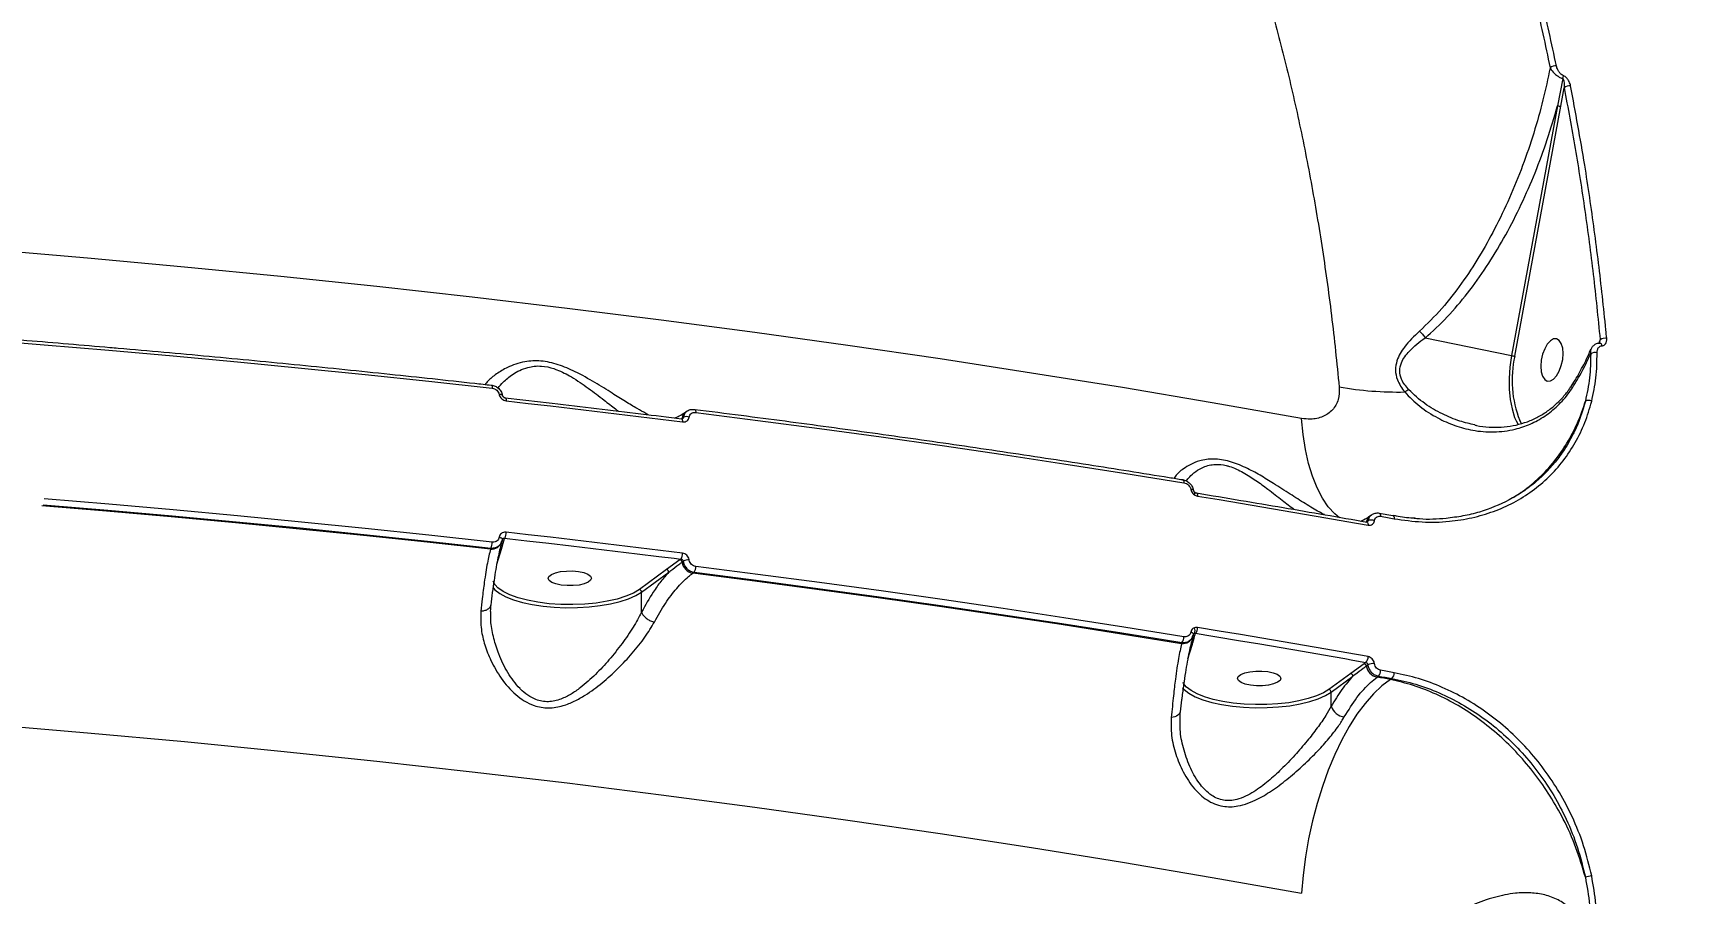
# Model space of a CAD drawing. Header units: millimetres. Extents: x -8422 to 28150, y -6982 to 5510.
# Drawn here: x 2563 to 2905.2, y 1496 to 1674.9 of the extents above; entities that cross this region are included whole.
import ezdxf

# ---------------------------------------------------------------- set-up
doc = ezdxf.new("R2010")
doc.units = ezdxf.units.MM
doc.layers.add('DIKOM_ОБЪЕКТ', color=7, linetype='Continuous')
doc.layers.add('DIKOM_РАЗМЕР_ОБЪЕКТА', color=7, linetype='Continuous')
doc.styles.add('style1', font='arial.ttf', dxfattribs={"width": 0.8})
doc.dimstyles.new('1-50', dxfattribs={"dimtxt": 300, "dimasz": 200, "dimexe": 100, "dimexo": 0, "dimgap": 100, "dimtad": 1, "dimdec": 0, "dimtxsty": 'style1', "dimcen": 0, "dimclrd": 7, "dimclre": 7, "dimadec": 1, "dimazin": 2, "dimtfac": 1, "dimtdec": 0, "dimtmove": 1, "dimatfit": 3, "dimfxl": 0, "dimlwd": 25, "dimlwe": 18, "dimarcsym": 0})

# ---------------------------------------------------------------- blocks, each defined once
blk = doc.blocks.new('*D1')
at = {"layer": 'Defpoints', "color": 0, "transparency": 16777216}
for p in [(-5348.28, 1737.01), (6047.45, 1360.22), (6047.45, -3315.33)]:
    blk.add_point(p, dxfattribs=at)
at = {"layer": 'DIKOM_РАЗМЕР_ОБЪЕКТА', "color": 7, "lineweight": 18, "transparency": 16777216}
for p, q in [((-5348.28, 1737.01), (-5348.28, -3415.33)), ((6047.45, 1360.22), (6047.45, -3415.33))]:
    blk.add_line(p, q, dxfattribs=at)
at = {"layer": 'DIKOM_РАЗМЕР_ОБЪЕКТА', "color": 7, "lineweight": 25, "transparency": 16777216}
blk.add_line((-5148.28, -3315.33), (5847.45, -3315.33), dxfattribs=at)
at = {"layer": 'DIKOM_РАЗМЕР_ОБЪЕКТА', "color": 7, "transparency": 16777216}
for points in [[(-5148.28, -3282), (-5148.28, -3348.67), (-5348.28, -3315.33)], [(5847.45, -3282), (5847.45, -3348.67), (6047.45, -3315.33)]]:
    blk.add_solid(points, dxfattribs=at)
at = {"layer": 'DIKOM_РАЗМЕР_ОБЪЕКТА', "color": 0, "transparency": 16777216, "insert": (349.59, -3062.16), "char_height": 300, "attachment_point": 5, "style": 'style1'}
blk.add_mtext('11400', dxfattribs=at)

msp = doc.modelspace()

# ---------------------------------------------------------------- linework, layer by layer
at = {"layer": 'DIKOM_ОБЪЕКТ', "color": 7, "linetype": 'Continuous', "lineweight": 15}
for p, q in [((2881.01, 1665.38), (2879.92, 1659.73)), ((2880.59, 1659.61), (2881.29, 1663.45)), ((2879.92, 1659.73), (2870.35, 1607.79)), ((2871.02, 1607.68), (2880.59, 1659.61)), ((2852.4, 1611.48), (2870.35, 1607.79)), ((2888.77, 1611.1), (2888.51, 1610.36)), ((2697.94, 1594.75), (2697.83, 1594.67)), ((2698.19, 1594.93), (2697.94, 1594.75)), ((2698.69, 1596.02), (2698.95, 1596.2)), ((2872.43, 1593.63), (2872.06, 1594.3)), ((2840.91, 1574.43), (2841.22, 1574.65)), ((2842.85, 1575.02), (2845.68, 1574.51)), ((2840.49, 1573.4), (2840.16, 1573.16)), ((2656.43, 1567.95), (2658.19, 1567.76)), ((2658.19, 1567.76), (2658.12, 1567.53)), ((2659.43, 1564.4), (2660.4, 1567.51)), ((2660.4, 1567.51), (2661.06, 1569.77)), ((2660.57, 1569.4), (2660.48, 1569.11)), ((2660.5, 1569.14), (2660.49, 1569.08)), ((2660.55, 1569.28), (2660.5, 1569.14)), ((2660.52, 1569.29), (2660.61, 1569.54)), ((2660.58, 1569.45), (2660.57, 1569.4)), ((2660.61, 1569.54), (2660.63, 1569.58)), ((2661.06, 1569.77), (2661.07, 1569.82)), ((2661.07, 1569.82), (2662.18, 1569.69)), ((2697.49, 1565.3), (2694.71, 1563.28)), ((2696.29, 1565.64), (2697.71, 1565.46)), ((2697.71, 1565.46), (2697.49, 1565.3)), ((2697.94, 1564.84), (2698.19, 1565.02)), ((2694.71, 1563.28), (2689.08, 1559.14)), ((2689.53, 1558.6), (2695.16, 1562.74)), ((2700.18, 1562.52), (2700.46, 1562.73)), ((2700.46, 1562.73), (2701.55, 1562.59)), ((2689.53, 1554.46), (2689.53, 1558.6)), ((2804.68, 1550.04), (2807.04, 1549.65)), ((2797.98, 1548.74), (2801.83, 1548.12)), ((2801.83, 1548.12), (2801.76, 1547.88)), ((2803.06, 1544.73), (2804.01, 1547.78)), ((2804.15, 1549.49), (2804.12, 1549.4)), ((2804.21, 1549.75), (2804.13, 1549.45)), ((2804.15, 1549.58), (2804.24, 1549.83)), ((2804.17, 1549.57), (2804.15, 1549.49)), ((2804.22, 1549.78), (2804.21, 1549.75)), ((2804.24, 1549.83), (2804.25, 1549.87)), ((2839.71, 1543.71), (2836.93, 1541.7)), ((2837.36, 1544.47), (2840.09, 1543.99)), ((2840.09, 1543.99), (2839.71, 1543.71)), ((2840.16, 1543.25), (2840.49, 1543.49)), ((2836.93, 1541.7), (2832.4, 1538.37)), ((2832.86, 1537.82), (2837.39, 1541.16)), ((2842.39, 1540.94), (2842.67, 1541.14)), ((2845.5, 1540.63), (2845.16, 1540.44)), ((2832.86, 1534.86), (2832.86, 1537.82)), ((2801.78, 1536.21), (2801.49, 1533.7))]:
    msp.add_line(p, q, dxfattribs=at)
at = {"layer": 'DIKOM_ОБЪЕКТ', "color": 7, "linetype": 'Continuous', "lineweight": 15, "flags": 128}
for points in [[(2826.7, 1594.7), (2808.16, 1597.97), (2789.46, 1601.12), (2770.59, 1604.16), (2751.56, 1607.08), (2732.39, 1609.89), (2713.07, 1612.58), (2693.62, 1615.15), (2674.04, 1617.6), (2654.33, 1619.93), (2634.5, 1622.14), (2614.56, 1624.23), (2594.51, 1626.2), (2574.36, 1628.05), (2554.12, 1629.77), (2533.8, 1631.37), (2513.39, 1632.84), (2492.91, 1634.19), (2472.37, 1635.41), (2451.76, 1636.51), (2431.1, 1637.48), (2410.39, 1638.33), (2389.64, 1639.04), (2274.71, 1642.32)], [(2551.91, 1611.12), (2565.37, 1610.04), (2578.8, 1608.91), (2592.19, 1607.72), (2605.54, 1606.48), (2618.85, 1605.19), (2632.11, 1603.85), (2645.33, 1602.46), (2658.5, 1601.01)], [(2881.07, 1608.2), (2880.98, 1609.34), (2880.7, 1610.28), (2880.27, 1610.94), (2879.72, 1611.28), (2879.08, 1611.25), (2878.42, 1610.88), (2877.79, 1610.18), (2877.24, 1609.21), (2876.8, 1608.06), (2876.53, 1606.81), (2876.44, 1605.56), (2876.53, 1604.42), (2876.8, 1603.48), (2877.24, 1602.82), (2877.79, 1602.49), (2878.42, 1602.51), (2879.08, 1602.88), (2879.72, 1603.58), (2880.27, 1604.55), (2880.7, 1605.7), (2880.98, 1606.96), (2881.07, 1608.2)], [(2870.35, 1607.79), (2870.01, 1605.4), (2869.84, 1603.04), (2869.86, 1600.77), (2870.06, 1598.63), (2870.45, 1596.68), (2871, 1594.94), (2871.3, 1594.25)], [(2658.3, 1601.64), (2658.3, 1601.64), (2658.36, 1601.61), (2658.4, 1601.55), (2658.44, 1601.46), (2658.47, 1601.33), (2658.49, 1601.18), (2658.5, 1601.01)], [(2660.61, 1599.45), (2660.62, 1599.5), (2660.61, 1599.51), (2660.59, 1599.56), (2660.54, 1599.6), (2660.46, 1599.64), (2660.36, 1599.67), (2660.24, 1599.68), (2660.1, 1599.69), (2659.94, 1599.69)], [(2661.18, 1599), (2661.19, 1599), (2661.24, 1598.97), (2661.29, 1598.91), (2661.33, 1598.81), (2661.36, 1598.69), (2661.38, 1598.54), (2661.39, 1598.37)], [(2661.39, 1598.37), (2665.99, 1597.84), (2670.59, 1597.31), (2675.18, 1596.78), (2679.77, 1596.23), (2684.35, 1595.69), (2688.92, 1595.13), (2693.49, 1594.57), (2698.05, 1594)], [(2697.83, 1594.64), (2697.84, 1594.64), (2697.9, 1594.61), (2697.95, 1594.55), (2697.99, 1594.45), (2698.02, 1594.32), (2698.04, 1594.17), (2698.05, 1594)], [(2697.9, 1594.64), (2697.92, 1594.67), (2697.94, 1594.75)], [(2700.58, 1596.61), (2700.58, 1596.61), (2700.64, 1596.58), (2700.69, 1596.52), (2700.74, 1596.42), (2700.77, 1596.3), (2700.79, 1596.15), (2700.8, 1595.98)], [(2700.8, 1595.98), (2713.69, 1594.32), (2726.53, 1592.62), (2739.3, 1590.86), (2752.02, 1589.06), (2764.68, 1587.21), (2777.27, 1585.31), (2789.8, 1583.35), (2802.26, 1581.35)], [(2834.58, 1574.04), (2833.61, 1574.86), (2832.27, 1576.34), (2831.04, 1578.15), (2829.95, 1580.27), (2828.99, 1582.68), (2828.18, 1585.35), (2827.52, 1588.26), (2827.03, 1591.39), (2826.7, 1594.7)], [(2871.3, 1594.25), (2871.71, 1593.47), (2871.76, 1593.38)], [(2802, 1581.99), (2802.07, 1581.96), (2802.13, 1581.9), (2802.19, 1581.8), (2802.23, 1581.67), (2802.25, 1581.52), (2802.26, 1581.35)], [(2658.5, 1568.98), (2645.33, 1570.43), (2632.11, 1571.82), (2618.85, 1573.17), (2605.54, 1574.46), (2592.19, 1575.7), (2578.8, 1576.88), (2565.37, 1578.01)], [(2804.24, 1579.79), (2804.22, 1579.83), (2804.18, 1579.87), (2804.12, 1579.9), (2804.04, 1579.93), (2803.93, 1579.95), (2803.82, 1579.96), (2803.69, 1579.96)], [(2804.24, 1579.74), (2804.24, 1579.79), (2804.24, 1579.79)], [(2804.84, 1579.22), (2804.84, 1579.22), (2804.91, 1579.19), (2804.98, 1579.12), (2805.03, 1579.02), (2805.07, 1578.89), (2805.1, 1578.74), (2805.11, 1578.57)], [(2805.11, 1578.57), (2809.57, 1577.84), (2814.02, 1577.09), (2818.47, 1576.35), (2822.9, 1575.59), (2827.33, 1574.83), (2831.74, 1574.07), (2836.15, 1573.29), (2840.55, 1572.52)], [(2658.12, 1567.53), (2644.93, 1568.98), (2631.7, 1570.37), (2618.42, 1571.72), (2605.1, 1573.01), (2591.73, 1574.25), (2578.33, 1575.44), (2564.88, 1576.57)], [(2565.14, 1576.78), (2578.56, 1575.65), (2591.94, 1574.46), (2605.27, 1573.23), (2618.57, 1571.94), (2631.82, 1570.6), (2645.03, 1569.2), (2656.43, 1567.95)], [(2842.85, 1575.02), (2842.92, 1574.98), (2842.99, 1574.92), (2843.05, 1574.82), (2843.1, 1574.69), (2843.12, 1574.54), (2843.14, 1574.37)], [(2843.14, 1574.37), (2843.49, 1574.31), (2843.84, 1574.24), (2844.2, 1574.18), (2844.55, 1574.12), (2844.91, 1574.05), (2845.26, 1573.99), (2845.62, 1573.93), (2845.97, 1573.86)], [(2845.68, 1574.51), (2845.68, 1574.51), (2845.76, 1574.48), (2845.83, 1574.41), (2845.89, 1574.31), (2845.93, 1574.18), (2845.96, 1574.03), (2845.97, 1573.86)], [(2698.05, 1566.69), (2693.49, 1567.25), (2688.92, 1567.81), (2684.35, 1568.37), (2679.77, 1568.92), (2675.18, 1569.46), (2670.59, 1570), (2665.99, 1570.53), (2661.39, 1571.05)], [(2840.26, 1573.16), (2840.34, 1573.13), (2840.41, 1573.07), (2840.47, 1572.97), (2840.51, 1572.84), (2840.54, 1572.69), (2840.55, 1572.52)], [(2660.61, 1569.54), (2660.61, 1569.6), (2660.59, 1569.66), (2660.54, 1569.73), (2660.46, 1569.79), (2660.36, 1569.85), (2660.24, 1569.92), (2660.1, 1569.97), (2659.94, 1570.02)], [(2662.18, 1569.69), (2665.67, 1569.29), (2670.27, 1568.77), (2674.86, 1568.23), (2679.44, 1567.69), (2684.02, 1567.14), (2688.59, 1566.59), (2693.15, 1566.03), (2696.29, 1565.64)], [(2802.26, 1549.33), (2789.8, 1551.33), (2777.27, 1553.28), (2764.68, 1555.18), (2752.02, 1557.04), (2739.3, 1558.84), (2726.53, 1560.59), (2713.69, 1562.3), (2700.8, 1563.95)], [(2659.09, 1560.14), (2658.96, 1560.33), (2658.71, 1560.86)], [(2670.27, 1561.88), (2670.78, 1562.29), (2671.61, 1562.62), (2672.68, 1562.86), (2673.9, 1562.99), (2675.18, 1563), (2676.41, 1562.88), (2677.5, 1562.65), (2678.36, 1562.33), (2678.9, 1561.93), (2679.11, 1561.5), (2678.94, 1561.06), (2678.43, 1560.66), (2677.6, 1560.33), (2676.54, 1560.08), (2675.31, 1559.95), (2674.03, 1559.95), (2672.8, 1560.06), (2671.71, 1560.3), (2670.86, 1560.62), (2670.31, 1561.02), (2670.11, 1561.45), (2670.27, 1561.88)], [(2801.76, 1547.88), (2789.28, 1549.88), (2776.74, 1551.84), (2764.13, 1553.74), (2751.46, 1555.6), (2738.72, 1557.41), (2725.93, 1559.16), (2713.08, 1560.87), (2700.18, 1562.52)], [(2701.55, 1562.59), (2713.33, 1561.08), (2726.16, 1559.37), (2738.92, 1557.62), (2751.63, 1555.82), (2764.28, 1553.97), (2776.86, 1552.07), (2789.38, 1550.12), (2797.98, 1548.74)], [(2658.58, 1559.66), (2659.06, 1559.11), (2660.04, 1558.35), (2661.34, 1557.65), (2662.93, 1557.02), (2664.77, 1556.47), (2666.82, 1556.03), (2669.04, 1555.69), (2671.38, 1555.47), (2673.79, 1555.37), (2676.22, 1555.39), (2678.62, 1555.53), (2680.92, 1555.79), (2683.09, 1556.16), (2685.08, 1556.64), (2686.84, 1557.22), (2688.33, 1557.87), (2689.53, 1558.6)], [(2689.08, 1559.14), (2687.84, 1558.4), (2686.29, 1557.73), (2684.45, 1557.16), (2682.38, 1556.69), (2680.12, 1556.34), (2677.73, 1556.11), (2675.26, 1556.01), (2672.77, 1556.04), (2670.33, 1556.2), (2667.99, 1556.49), (2665.82, 1556.9), (2663.85, 1557.42), (2662.14, 1558.04), (2660.74, 1558.74), (2659.67, 1559.51), (2659.09, 1560.14)], [(2804.24, 1549.83), (2804.24, 1549.88), (2804.22, 1549.94), (2804.18, 1550.01), (2804.12, 1550.07), (2804.04, 1550.13), (2803.93, 1550.19), (2803.82, 1550.24), (2803.69, 1550.29)], [(2840.55, 1545.2), (2836.15, 1545.98), (2831.74, 1546.75), (2827.33, 1547.52), (2822.9, 1548.28), (2818.47, 1549.03), (2814.02, 1549.78), (2809.57, 1550.52), (2805.11, 1551.25)], [(2807.04, 1549.65), (2809.13, 1549.3), (2813.58, 1548.56), (2818.02, 1547.82), (2822.45, 1547.06), (2826.88, 1546.3), (2831.29, 1545.54), (2835.69, 1544.77), (2837.36, 1544.47)], [(2802.4, 1539.31), (2802.18, 1539.64), (2802.09, 1539.8)], [(2813.56, 1541.08), (2814.07, 1541.48), (2814.89, 1541.82), (2815.96, 1542.06), (2817.18, 1542.19), (2818.47, 1542.2), (2819.7, 1542.08), (2820.79, 1541.85), (2821.64, 1541.52), (2822.19, 1541.13), (2822.39, 1540.69), (2822.23, 1540.26), (2821.71, 1539.86), (2820.89, 1539.52), (2819.82, 1539.28), (2818.6, 1539.15), (2817.32, 1539.15), (2816.08, 1539.26), (2815, 1539.49), (2814.14, 1539.82), (2813.59, 1540.22), (2813.39, 1540.65), (2813.56, 1541.08)], [(2845.16, 1540.44), (2843.39, 1539.11), (2841.63, 1537.46), (2839.9, 1535.48), (2838.21, 1533.21), (2836.6, 1530.67), (2835.06, 1527.87), (2833.61, 1524.84), (2832.27, 1521.61), (2831.04, 1518.21), (2829.95, 1514.67), (2828.99, 1511.02), (2828.18, 1507.3), (2827.52, 1503.54), (2827.03, 1499.77), (2826.7, 1496.03)], [(2845.16, 1540.44), (2844.82, 1540.5), (2844.47, 1540.56), (2844.13, 1540.63), (2843.78, 1540.69), (2843.43, 1540.75), (2843.09, 1540.81), (2842.74, 1540.87), (2842.39, 1540.94)], [(2842.67, 1541.14), (2843.03, 1541.08), (2843.38, 1541.01), (2843.74, 1540.95), (2844.09, 1540.89), (2844.44, 1540.82), (2844.8, 1540.76), (2845.15, 1540.7), (2845.5, 1540.63)], [(2845.97, 1541.84), (2845.62, 1541.9), (2845.26, 1541.96), (2844.91, 1542.03), (2844.55, 1542.09), (2844.2, 1542.16), (2843.85, 1542.22), (2843.49, 1542.28), (2843.14, 1542.35)], [(2801.98, 1538.71), (2802.33, 1538.33), (2803.3, 1537.57), (2804.6, 1536.86), (2806.19, 1536.22), (2808.03, 1535.68), (2810.09, 1535.23), (2812.32, 1534.89), (2814.67, 1534.67), (2817.09, 1534.57), (2819.53, 1534.59), (2821.94, 1534.73), (2824.25, 1534.99), (2826.43, 1535.37), (2828.42, 1535.86), (2830.18, 1536.43), (2831.67, 1537.09), (2832.86, 1537.82)], [(2832.4, 1538.37), (2831.25, 1537.66), (2829.8, 1537.02), (2828.1, 1536.46), (2826.17, 1535.99), (2824.06, 1535.62), (2821.81, 1535.37), (2819.48, 1535.23), (2817.12, 1535.21), (2814.77, 1535.3), (2812.49, 1535.52), (2810.33, 1535.85), (2808.33, 1536.28), (2806.54, 1536.81), (2805, 1537.43), (2803.75, 1538.12), (2802.8, 1538.86), (2802.4, 1539.31)], [(2801.48, 1533.7), (2801.47, 1533.67), (2801.39, 1533.43), (2801.23, 1533.2), (2801.01, 1533), (2800.73, 1532.83), (2800.4, 1532.69), (2800.03, 1532.59), (2799.63, 1532.54)], [(2554.12, 1531.1), (2574.36, 1529.37), (2594.51, 1527.53), (2614.56, 1525.56), (2634.5, 1523.47), (2654.33, 1521.26), (2674.04, 1518.93), (2693.62, 1516.48), (2713.07, 1513.91), (2732.39, 1511.22), (2751.56, 1508.41), (2770.59, 1505.49), (2789.46, 1502.45), (2808.16, 1499.3), (2826.7, 1496.03)]]:
    msp.add_lwpolyline(points, dxfattribs=at)
at = {"layer": 'DIKOM_ОБЪЕКТ', "color": 7, "linetype": 'Continuous', "lineweight": 15}
for centre, radius, start, end in [((2879.4, 1666.52), 1.52, 79.3159, 132.734), ((2879.01, 1666.07), 2.12, 340.962, 357.5323), ((2882.33, 1662.36), 1.51, 78.9359, 133.7595), ((2881.92, 1669.31), 9.78, 258.183, 262.1637), ((2887.67, 1606.73), 1.68, 73.8376, 121.2107), ((2888.54, 1609.77), 0.637, 5.6053, 77.7003), ((2889.77, 1609.64), 1.76, 78.0781, 124.2487), ((2872.36, 1617.4), 9.82, 258.1894, 262.1573), ((2893.03, 1602.66), 22.57, 167.1526, 201.741), ((2846.88, 1673.58), 73.37, 260.3198, 270.9811), ((2850.54, 1596.6), 4.34, 110.8581, 123.6102), ((2886.31, 1597.08), 1.39, 59.782, 116.3473), ((2699.87, 1594.46), 1.95, 127.0568, 171.4477), ((2698.88, 1593.5), 1.59, 69.7667, 115.5404), ((2803.96, 1579.24), 0.604, 320.0727, 9.2046), ((2842.09, 1572.87), 1.95, 127.0575, 171.4464), ((2659.21, 1570.95), 2.18, 328.7521, 2.7161), ((2841.21, 1571.96), 1.62, 66.8673, 116.479), ((2658.27, 1569.89), 2.36, 266.3742, 340.0781), ((2656.32, 1568.89), 2.18, 328.941, 2.6182), ((2660.37, 1567.01), 0.495, 87.4142, 131.2134), ((2661.03, 1569.3), 0.472, 86.3475, 161.5187), ((2697.39, 1564.75), 0.56, 8.9775, 79.0705), ((2696.04, 1566.59), 2.02, 325.9446, 2.8068), ((2700.71, 1565.27), 2.8, 188.9744, 259.0746), ((2699.46, 1562.49), 2.83, 90.6091, 116.618), ((2698.8, 1563.86), 2, 325.7034, 2.7112), ((2694.6, 1562.73), 0.559, 0.7232, 79.1192), ((2688.97, 1558.59), 0.559, 0.7191, 79.1233), ((2804.66, 1549.66), 0.456, 114.944, 155.3565), ((2803.35, 1550.59), 1.23, 334.9204, 29.2443), ((2803.42, 1551.17), 1.69, 318.044, 2.831), ((2801.91, 1550.24), 2.36, 266.3915, 339.2696), ((2800.57, 1549.25), 1.7, 318.2075, 2.7095), ((2803.99, 1547.28), 0.496, 87.4277, 129.3882), ((2839.61, 1543.16), 0.56, 8.9653, 79.0827), ((2838.93, 1545.12), 1.62, 315.5146, 2.7676), ((2842.93, 1543.69), 2.8, 188.9759, 259.0738), ((2841.79, 1540.64), 3.14, 88.9906, 114.515), ((2836.83, 1541.15), 0.559, 0.7352, 79.1109), ((2841.53, 1542.27), 1.61, 315.3088, 2.6132), ((2844.37, 1541.76), 1.6, 315.1046, 2.6115), ((2832.3, 1537.82), 0.559, 0.7198, 79.119), ((2836.01, 1535.99), 3.35, 199.6106, 262.8133), ((2888.39, 1490.41), 9.3, 98.5652, 106.8654)]:
    msp.add_arc(centre, radius, start, end, dxfattribs=at)
for points, knots in [([(2713.99, 1807.44), (2716.6, 1806.95), (2722.61, 1805.82), (2731.73, 1802.69), (2741.44, 1798.26), (2750.9, 1792.58), (2760.09, 1785.67), (2768.79, 1777.7), (2776.99, 1768.71), (2784.68, 1758.79), (2791.98, 1747.76), (2798.87, 1735.61), (2805.3, 1722.37), (2810.75, 1709.24), (2815.34, 1696.49), (2819.19, 1684.31), (2822.68, 1671.6), (2825.82, 1658.4), (2828.58, 1644.77), (2830.97, 1630.7), (2833, 1616.23), (2834.03, 1606.24), (2834.54, 1601.25)], [0, 0, 0, 0, 0.041888, 0.096446, 0.150962, 0.207069, 0.263222, 0.319328, 0.373715, 0.428144, 0.48253, 0.538502, 0.594519, 0.650491, 0.693934, 0.737377, 0.781167, 0.824957, 0.868542, 0.912128, 0.956064, 1, 1, 1, 1]), ([(2879.68, 1668.01), (2878.68, 1672.7), (2876.68, 1682.08), (2873.21, 1695.6), (2869.42, 1708.73), (2866.58, 1717.07), (2865.16, 1721.23)], [0, 0, 0, 0, 0.249097, 0.498195, 0.749097, 1, 1, 1, 1]), ([(2863.88, 1720.74), (2865.29, 1716.61), (2868.1, 1708.35), (2871.88, 1695.29), (2875.36, 1681.77), (2877.37, 1672.35), (2878.37, 1667.63)], [0, 0, 0, 0, 0.249095, 0.498195, 0.749098, 1, 1, 1, 1]), ([(2878.37, 1667.63), (2877.9, 1665.4), (2876.94, 1660.81), (2875.02, 1654.02), (2872.7, 1647.22), (2870, 1640.56), (2866.97, 1634.23), (2863.65, 1628.29), (2860, 1622.74), (2855.95, 1617.45), (2852.8, 1614.39), (2851.22, 1612.86)], [0, 0, 0, 0, 0.107957, 0.221264, 0.334571, 0.449783, 0.564986, 0.67207, 0.779129, 0.889621, 1, 1, 1, 1]), ([(2878.37, 1667.63), (2878.41, 1667.56), (2878.59, 1667.2), (2879.05, 1666.61), (2879.78, 1665.99), (2880.43, 1665.6), (2880.81, 1665.46), (2881.01, 1665.38)], [0, 0, 0, 0, 0.082529, 0.435072, 0.677243, 0.832994, 1, 1, 1, 1]), ([(2881.12, 1665.98), (2881, 1666.04), (2880.77, 1666.15), (2880.4, 1666.49), (2880, 1667.05), (2879.78, 1667.6), (2879.7, 1667.94), (2879.68, 1668.01)], [0, 0, 0, 0, 0.145609, 0.289963, 0.532086, 0.909806, 1, 1, 1, 1]), ([(2881.01, 1665.38), (2881.03, 1665.36), (2881.07, 1665.32), (2881.14, 1665.19), (2881.22, 1664.92), (2881.29, 1664.39), (2881.31, 1663.87), (2881.29, 1663.52), (2881.29, 1663.45)], [0, 0, 0, 0, 0.046117, 0.090138, 0.210122, 0.459841, 0.889169, 1, 1, 1, 1]), ([(2882.63, 1663.84), (2882.61, 1663.92), (2882.53, 1664.29), (2882.29, 1664.87), (2881.87, 1665.45), (2881.49, 1665.81), (2881.24, 1665.92), (2881.12, 1665.98)], [0, 0, 0, 0, 0.09512, 0.471966, 0.715786, 0.857237, 1, 1, 1, 1]), ([(2881.29, 1663.45), (2882.07, 1659.27), (2883.64, 1650.91), (2885.64, 1637.94), (2887.39, 1624.7), (2888.31, 1615.63), (2888.77, 1611.1)], [0, 0, 0, 0, 0.249313, 0.498628, 0.749313, 1, 1, 1, 1]), ([(2890.13, 1611.36), (2890.07, 1611.95), (2889.79, 1614.88), (2889.01, 1622.45), (2887.6, 1633.93), (2885.46, 1648.58), (2883.64, 1658.38), (2882.63, 1663.84)], [0, 0, 0, 0, 0.032167, 0.160835, 0.418396, 0.675957, 1, 1, 1, 1]), ([(2852.4, 1611.48), (2852.58, 1611.63), (2854.37, 1613.15), (2857.6, 1616.33), (2861.81, 1621.41), (2865.67, 1626.94), (2869.23, 1632.91), (2872.44, 1639.21), (2875.32, 1645.82), (2877.87, 1652.66), (2879.23, 1657.37), (2879.92, 1659.73)], [0, 0, 0, 0, 0.012974, 0.13061, 0.248339, 0.370448, 0.492589, 0.618292, 0.744005, 0.872003, 1, 1, 1, 1]), ([(2551.76, 1611.75), (2555.1, 1611.48), (2564.21, 1610.76), (2573.28, 1609.99), (2579.03, 1609.5)], [0, 0, 0, 0, 0.366726, 1, 1, 1, 1]), ([(2851.22, 1612.86), (2850.11, 1611.8), (2848.59, 1610.34), (2847.17, 1608.21), (2846.43, 1606.63), (2846.11, 1604.78), (2846.56, 1602.46), (2847.56, 1601.04), (2848.14, 1600.22)], [0, 0, 0, 0, 0.303074, 0.415235, 0.529514, 0.668755, 0.808538, 1, 1, 1, 1]), ([(2851.22, 1612.86), (2851.25, 1612.83), (2851.47, 1612.64), (2851.9, 1612.19), (2852.22, 1611.74), (2852.39, 1611.49)], [0, 0, 0, 0, 0.069972, 0.497833, 1, 1, 1, 1]), ([(2579.03, 1609.5), (2579.61, 1609.45), (2586.51, 1608.87), (2599.67, 1607.66), (2618.49, 1605.86), (2636.89, 1603.98), (2650.14, 1602.55), (2657.15, 1601.77), (2658.3, 1601.64)], [0, 0, 0, 0, 0.021586, 0.258367, 0.49515, 0.731933, 0.956256, 1, 1, 1, 1]), ([(2849, 1600.66), (2848.41, 1601.37), (2847.42, 1602.58), (2846.97, 1604.64), (2847.35, 1606.25), (2848.14, 1607.58), (2849.68, 1609.39), (2851.2, 1610.6), (2852.39, 1611.49), (2852.39, 1611.49)], [0, 0, 0, 0, 0.188612, 0.32167, 0.455552, 0.569146, 0.683127, 0.999688, 1, 1, 1, 1]), ([(2852.39, 1611.49), (2852.39, 1611.49), (2852.39, 1611.48), (2852.4, 1611.48), (2852.4, 1611.48), (2852.4, 1611.48)], [0, 0, 0, 0, 0.347653, 0.816814, 1, 1, 1, 1]), ([(2882.75, 1601.41), (2882.77, 1601.45), (2883.5, 1602.49), (2884.72, 1604.67), (2886.06, 1607.21), (2886.67, 1608.72), (2886.82, 1609.1)], [0, 0, 0, 0, 0.014618, 0.434159, 0.853968, 1, 1, 1, 1]), ([(2882.99, 1601.07), (2883.69, 1602.22), (2885.11, 1604.52), (2886.24, 1606.95), (2886.8, 1608.16)], [0, 0, 0, 0, 0.497869, 1, 1, 1, 1]), ([(2886.8, 1608.16), (2886.77, 1606.49), (2886.72, 1603.11), (2886.04, 1599.93), (2885.69, 1598.32)], [0, 0, 0, 0, 0.496476, 1, 1, 1, 1]), ([(2886.89, 1609.08), (2886.86, 1609.02), (2886.7, 1608.78), (2886.76, 1608.43), (2886.8, 1608.16)], [0, 0, 0, 0, 0.238742, 1, 1, 1, 1]), ([(2886.88, 1609.1), (2886.97, 1609.29), (2887.16, 1609.7), (2887.69, 1610.15), (2888.24, 1610.39), (2888.58, 1610.37), (2888.68, 1610.36)], [0, 0, 0, 0, 0.27847, 0.584751, 0.879278, 1, 1, 1, 1]), ([(2887.01, 1598.28), (2887.35, 1599.89), (2888.06, 1603.15), (2888.11, 1606.6), (2888.13, 1608.34)], [0, 0, 0, 0, 0.496496, 1, 1, 1, 1]), ([(2888.13, 1608.34), (2888.15, 1608.56), (2888.17, 1608.98), (2888.42, 1609.46), (2888.76, 1609.77), (2889.04, 1609.81), (2889.17, 1609.83)], [0, 0, 0, 0, 0.297501, 0.589071, 0.802867, 1, 1, 1, 1]), ([(2888.57, 1610.36), (2888.58, 1610.36), (2888.58, 1610.35), (2888.6, 1610.41), (2888.6, 1610.43)], [0, 0, 0, 0, 0.737864, 1, 1, 1, 1]), ([(2888.77, 1611.1), (2888.74, 1610.92), (2888.7, 1610.69), (2888.62, 1610.48), (2888.6, 1610.43)], [0, 0, 0, 0, 0.761476, 1, 1, 1, 1]), ([(2889.17, 1609.83), (2889.21, 1609.83), (2889.36, 1609.84), (2889.63, 1609.94), (2889.93, 1610.23), (2890.14, 1610.72), (2890.13, 1611.14), (2890.13, 1611.36)], [0, 0, 0, 0, 0.049077, 0.21794, 0.426702, 0.702236, 1, 1, 1, 1]), ([(2690.96, 1595.49), (2690.78, 1595.58), (2690.11, 1595.91), (2688.51, 1596.81), (2686.2, 1598.2), (2683.28, 1600.04), (2679.83, 1602.2), (2676.08, 1604.34), (2672.83, 1605.75), (2670.4, 1606.42), (2668.6, 1606.69), (2666.86, 1606.72), (2665.08, 1606.51), (2663.31, 1606.04), (2661.26, 1605.18), (2659.28, 1603.96), (2657.73, 1602.71), (2657.2, 1602.03), (2657.01, 1601.79)], [0, 0, 0, 0, 0.024722, 0.090397, 0.168262, 0.247762, 0.343168, 0.441818, 0.518579, 0.556303, 0.595287, 0.632961, 0.671839, 0.722715, 0.774848, 0.861663, 0.950812, 1, 1, 1, 1]), ([(2659.69, 1601.01), (2660.03, 1601.43), (2660.82, 1602.41), (2662.4, 1603.71), (2664.17, 1604.74), (2665.67, 1605.32), (2667.23, 1605.62), (2669.03, 1605.65), (2670.66, 1605.3), (2672.76, 1604.55), (2675.3, 1603.23), (2678.56, 1600.97), (2681.55, 1598.68), (2683.59, 1597.08), (2684.5, 1596.39), (2684.7, 1596.25)], [0, 0, 0, 0, 0.088469, 0.205115, 0.269402, 0.335108, 0.380584, 0.42781, 0.501704, 0.519885, 0.61529, 0.739168, 0.867871, 0.971572, 1, 1, 1, 1]), ([(2658.3, 1601.63), (2658.35, 1601.63), (2658.69, 1601.61), (2659.31, 1601.36), (2660.02, 1600.8), (2660.48, 1600.13), (2660.55, 1599.67), (2660.57, 1599.5)], [0, 0, 0, 0, 0.047056, 0.308992, 0.57627, 0.846729, 1, 1, 1, 1]), ([(2862.73, 1593.35), (2862.84, 1593.32), (2863.81, 1593.07), (2865.65, 1592.89), (2868.21, 1592.85), (2870.69, 1593.17), (2873.06, 1593.78), (2875.31, 1594.7), (2877.37, 1595.88), (2879.23, 1597.29), (2880.87, 1598.92), (2882.04, 1600.31), (2882.59, 1601.2), (2882.73, 1601.43)], [0, 0, 0, 0, 0.015194, 0.132681, 0.247485, 0.359628, 0.469865, 0.576854, 0.679929, 0.778907, 0.874029, 0.967546, 1, 1, 1, 1]), ([(2882.99, 1601.07), (2882.97, 1601.09), (2882.9, 1601.15), (2882.78, 1601.29), (2882.7, 1601.4), (2882.76, 1601.41), (2882.76, 1601.41)], [0, 0, 0, 0, 0.094512, 0.37626, 0.971394, 1, 1, 1, 1]), ([(2658.5, 1601.01), (2658.66, 1600.98), (2659, 1600.91), (2659.44, 1600.61), (2659.77, 1600.21), (2659.91, 1599.88), (2659.94, 1599.71), (2659.94, 1599.69)], [0, 0, 0, 0, 0.245782, 0.491786, 0.734286, 0.971524, 1, 1, 1, 1]), ([(2659.94, 1599.69), (2659.95, 1599.67), (2659.98, 1599.5), (2660.11, 1599.16), (2660.44, 1598.77), (2660.89, 1598.47), (2661.22, 1598.4), (2661.39, 1598.37)], [0, 0, 0, 0, 0.027851, 0.265019, 0.507705, 0.753953, 1, 1, 1, 1]), ([(2660.62, 1599.5), (2660.62, 1599.48), (2660.63, 1599.42), (2660.69, 1599.3), (2660.8, 1599.18), (2660.93, 1599.08), (2661.07, 1599.02), (2661.15, 1599.01), (2661.18, 1599.01)], [0, 0, 0, 0, 0.123855, 0.295254, 0.480588, 0.661498, 0.855191, 1, 1, 1, 1]), ([(2661.18, 1599), (2664.44, 1598.63), (2673.87, 1597.56), (2686.09, 1596.1), (2695.02, 1594.99), (2697.83, 1594.64)], [0, 0, 0, 0, 0.265104, 0.768823, 1, 1, 1, 1]), ([(2834.54, 1601.25), (2834.53, 1600.36), (2834.51, 1598.55), (2833.23, 1596.38), (2831.2, 1594.96), (2828.89, 1594.44), (2827.33, 1594.63), (2826.7, 1594.7)], [0, 0, 0, 0, 0.209913, 0.4229, 0.638263, 0.85535, 1, 1, 1, 1]), ([(2845.97, 1573.86), (2847.91, 1573.59), (2851.79, 1573.04), (2857.2, 1573.2), (2862.17, 1573.98), (2866.65, 1575.3), (2870.86, 1577.16), (2874.71, 1579.58), (2878.16, 1582.49), (2881.17, 1585.86), (2883.67, 1589.65), (2885.69, 1593.78), (2886.57, 1596.78), (2887.01, 1598.28)], [0, 0, 0, 0, 0.102186, 0.204368, 0.292491, 0.380893, 0.469013, 0.557403, 0.646077, 0.734467, 0.822882, 0.911579, 1, 1, 1, 1]), ([(2848.14, 1600.22), (2849.15, 1599.18), (2851.2, 1597.06), (2854.82, 1594.82), (2858.53, 1593.17), (2862.45, 1592.12), (2866.7, 1591.76), (2870.74, 1592.27), (2874.3, 1593.48), (2877.28, 1595.1), (2880.01, 1597.31), (2881.86, 1599.4), (2882.77, 1600.75), (2882.99, 1601.07)], [0, 0, 0, 0, 0.105325, 0.214548, 0.310287, 0.408061, 0.519592, 0.635277, 0.718066, 0.803165, 0.886244, 0.972405, 1, 1, 1, 1]), ([(2862.73, 1593.37), (2861.69, 1593.6), (2859.39, 1594.13), (2855.88, 1595.63), (2852.2, 1597.7), (2850.07, 1599.66), (2849, 1600.66)], [0, 0, 0, 0, 0.20626, 0.456712, 0.724664, 1, 1, 1, 1]), ([(2869.88, 1577.88), (2870.49, 1578.21), (2872.43, 1579.26), (2875.34, 1581.59), (2878.56, 1584.81), (2881.32, 1588.53), (2883.63, 1592.67), (2884.98, 1596.02), (2885.58, 1597.95), (2885.69, 1598.32)], [0, 0, 0, 0, 0.080968, 0.256053, 0.430586, 0.606299, 0.782579, 0.958294, 1, 1, 1, 1]), ([(2885.69, 1598.32), (2885.07, 1596.15), (2884.32, 1593.58), (2883.06, 1591.31), (2882.87, 1590.97)], [0, 0, 0, 0, 0.847485, 1, 1, 1, 1]), ([(2696.42, 1594.82), (2696.73, 1594.94), (2697.44, 1595.23), (2698.22, 1595.69), (2698.69, 1596.06), (2698.7, 1596.07)], [0, 0, 0, 0, 0.432134, 0.984015, 1, 1, 1, 1]), ([(2697.83, 1594.65), (2697.86, 1594.64), (2697.94, 1594.63), (2698, 1594.65), (2698.02, 1594.67), (2698.03, 1594.68)], [0, 0, 0, 0, 0.246132, 0.685872, 1, 1, 1, 1]), ([(2698.19, 1594.93), (2698.18, 1594.89), (2698.15, 1594.79), (2698.08, 1594.7), (2698.03, 1594.68), (2698.03, 1594.68)], [0, 0, 0, 0, 0.477397, 0.955568, 1, 1, 1, 1]), ([(2698.05, 1594), (2698.08, 1594), (2698.27, 1593.98), (2698.61, 1594.02), (2699.01, 1594.22), (2699.31, 1594.55), (2699.39, 1594.84), (2699.43, 1594.99)], [0, 0, 0, 0, 0.042598, 0.282485, 0.521627, 0.760779, 1, 1, 1, 1]), ([(2698.98, 1596.21), (2698.96, 1596.2), (2698.71, 1596.08), (2698.39, 1595.65), (2698.26, 1595.17), (2698.19, 1594.93)], [0, 0, 0, 0, 0.047208, 0.523586, 1, 1, 1, 1]), ([(2698.98, 1596.21), (2699.01, 1596.23), (2699.23, 1596.45), (2699.8, 1596.63), (2700.33, 1596.61), (2700.58, 1596.6)], [0, 0, 0, 0, 0.069992, 0.55459, 1, 1, 1, 1]), ([(2699.43, 1594.99), (2699.47, 1595.14), (2699.54, 1595.43), (2699.85, 1595.76), (2700.25, 1595.96), (2700.59, 1596), (2700.77, 1595.98), (2700.8, 1595.98)], [0, 0, 0, 0, 0.239382, 0.478682, 0.71792, 0.957692, 1, 1, 1, 1]), ([(2700.58, 1596.61), (2703.79, 1596.2), (2713.12, 1595.02), (2728.46, 1592.98), (2746.57, 1590.46), (2764.56, 1587.85), (2782.1, 1585.18), (2794.55, 1583.2), (2801.06, 1582.15), (2802, 1581.99)], [0, 0, 0, 0, 0.093443, 0.270991, 0.448541, 0.626092, 0.803643, 0.971852, 1, 1, 1, 1]), ([(2760.8, 1071.88), (2763.09, 1073.67), (2769.1, 1078.37), (2778.73, 1087.22), (2789.65, 1098.25), (2800.3, 1110.24), (2810.66, 1123.07), (2820.7, 1136.66), (2830.58, 1151.25), (2840.27, 1166.82), (2849.72, 1183.33), (2858.73, 1200.44), (2867.27, 1218.06), (2875.34, 1236.12), (2883.08, 1254.9), (2890.42, 1274.37), (2897.35, 1294.48), (2903.72, 1314.8), (2909.51, 1335.25), (2914.73, 1355.76), (2919.46, 1376.64), (2923.66, 1397.85), (2927.32, 1419.31), (2930.34, 1440.57), (2932.74, 1461.57), (2934.54, 1482.23), (2935.75, 1502.89), (2936.36, 1523.47), (2936.35, 1543.89), (2935.75, 1562.31), (2934.77, 1578.82), (2933.86, 1588.54), (2933.41, 1593.41)], [0, 0, 0, 0, 0.021323, 0.055965, 0.090635, 0.125276, 0.158941, 0.192632, 0.226297, 0.260939, 0.29561, 0.330252, 0.363941, 0.397657, 0.431346, 0.466012, 0.500705, 0.535371, 0.569116, 0.602887, 0.636632, 0.671352, 0.706101, 0.740822, 0.774651, 0.808506, 0.842336, 0.877141, 0.911974, 0.946779, 0.973365, 1, 1, 1, 1]), ([(2882.87, 1590.97), (2882.53, 1590.31), (2881.67, 1588.65), (2879.34, 1585.35), (2876.3, 1582.14), (2872.77, 1579.47), (2868.96, 1577.18), (2864.76, 1575.47), (2860.28, 1574.38), (2856.14, 1573.83), (2852.75, 1573.62), (2850.51, 1573.89), (2850.14, 1573.94)], [0, 0, 0, 0, 0.057459, 0.145785, 0.317303, 0.405648, 0.493991, 0.665097, 0.753195, 0.841295, 0.974327, 1, 1, 1, 1]), ([(2831.49, 1574.71), (2831.13, 1574.89), (2829.92, 1575.5), (2827.5, 1576.97), (2824.33, 1578.98), (2821.18, 1581.02), (2818.09, 1582.93), (2815.04, 1584.59), (2812.28, 1585.69), (2810.06, 1586.18), (2808.43, 1586.31), (2806.9, 1586.21), (2805.24, 1585.85), (2803.58, 1585.18), (2801.86, 1584.1), (2800.67, 1583.06), (2800.34, 1582.43), (2800.26, 1582.28)], [0, 0, 0, 0, 0.039519, 0.132638, 0.225915, 0.321309, 0.394871, 0.470319, 0.550363, 0.590444, 0.631933, 0.674787, 0.718751, 0.788419, 0.859807, 0.965124, 1, 1, 1, 1]), ([(2802.78, 1581.71), (2802.99, 1582.01), (2803.45, 1582.69), (2804.66, 1583.72), (2806.03, 1584.54), (2807.48, 1585.02), (2809.02, 1585.23), (2810.51, 1585.08), (2812.46, 1584.54), (2814.6, 1583.55), (2817.26, 1581.83), (2819.95, 1579.85), (2822.62, 1577.75), (2824.36, 1576.42), (2825.18, 1575.79)], [0, 0, 0, 0, 0.071975, 0.163709, 0.257272, 0.311116, 0.366444, 0.444341, 0.466228, 0.566093, 0.661868, 0.760888, 0.887009, 1, 1, 1, 1]), ([(2801.99, 1581.98), (2802.05, 1581.98), (2802.39, 1581.94), (2803, 1581.66), (2803.69, 1581.06), (2804.12, 1580.39), (2804.19, 1579.94), (2804.21, 1579.79)], [0, 0, 0, 0, 0.051168, 0.316504, 0.589099, 0.864497, 1, 1, 1, 1]), ([(2802.26, 1581.35), (2802.43, 1581.31), (2802.77, 1581.22), (2803.21, 1580.89), (2803.55, 1580.46), (2803.64, 1580.13), (2803.69, 1579.96)], [0, 0, 0, 0, 0.256628, 0.513643, 0.761217, 1, 1, 1, 1]), ([(2803.69, 1579.96), (2803.73, 1579.81), (2803.81, 1579.51), (2804.09, 1579.12), (2804.32, 1578.93), (2804.43, 1578.85)], [0, 0, 0, 0, 0.350946, 0.701392, 1, 1, 1, 1]), ([(2804.24, 1579.79), (2804.25, 1579.77), (2804.25, 1579.72), (2804.3, 1579.6), (2804.39, 1579.47), (2804.49, 1579.38), (2804.54, 1579.35), (2804.56, 1579.34)], [0, 0, 0, 0, 0.137051, 0.376989, 0.630845, 0.90305, 1, 1, 1, 1]), ([(2804.43, 1578.85), (2804.49, 1578.81), (2804.7, 1578.67), (2804.94, 1578.61), (2805.11, 1578.57)], [0, 0, 0, 0, 0.287982, 1, 1, 1, 1]), ([(2804.56, 1579.34), (2804.59, 1579.32), (2804.67, 1579.26), (2804.77, 1579.23), (2804.83, 1579.22), (2804.84, 1579.22)], [0, 0, 0, 0, 0.299507, 0.861768, 1, 1, 1, 1]), ([(2804.84, 1579.22), (2807.93, 1578.71), (2816.88, 1577.23), (2828.69, 1575.21), (2837.37, 1573.68), (2840.26, 1573.16)], [0, 0, 0, 0, 0.259793, 0.753428, 1, 1, 1, 1]), ([(2839, 1573.39), (2839.2, 1573.47), (2839.8, 1573.72), (2840.46, 1574.11), (2840.91, 1574.48), (2840.92, 1574.48)], [0, 0, 0, 0, 0.334752, 0.992012, 1, 1, 1, 1]), ([(2841.24, 1574.66), (2841.22, 1574.65), (2840.99, 1574.54), (2840.69, 1574.12), (2840.55, 1573.64), (2840.49, 1573.4)], [0, 0, 0, 0, 0.034954, 0.517386, 1, 1, 1, 1]), ([(2841.24, 1574.65), (2841.26, 1574.67), (2841.46, 1574.88), (2842.02, 1575.02), (2842.57, 1575.11), (2842.84, 1575.01), (2842.85, 1575.01)], [0, 0, 0, 0, 0.044629, 0.517839, 0.981062, 1, 1, 1, 1]), ([(2841.84, 1573.44), (2841.88, 1573.59), (2841.95, 1573.88), (2842.24, 1574.2), (2842.62, 1574.38), (2842.94, 1574.4), (2843.11, 1574.38), (2843.14, 1574.37)], [0, 0, 0, 0, 0.24076, 0.481349, 0.72214, 0.962809, 1, 1, 1, 1]), ([(2845.69, 1574.6), (2845.91, 1574.56), (2847.31, 1574.27), (2848.85, 1574.08), (2850.16, 1574.03), (2850.31, 1574.03)], [0, 0, 0, 0, 0.142092, 0.901562, 1, 1, 1, 1]), ([(2661.39, 1571.05), (2661.35, 1571.05), (2661.15, 1571.07), (2660.79, 1571.02), (2660.38, 1570.81), (2660.07, 1570.46), (2659.99, 1570.17), (2659.94, 1570.02)], [0, 0, 0, 0, 0.05579, 0.296792, 0.532666, 0.766237, 1, 1, 1, 1]), ([(2840.26, 1573.17), (2840.28, 1573.16), (2840.34, 1573.15), (2840.35, 1573.17), (2840.36, 1573.17), (2840.36, 1573.17)], [0, 0, 0, 0, 0.244408, 0.7154, 1, 1, 1, 1]), ([(2840.49, 1573.4), (2840.48, 1573.36), (2840.45, 1573.27), (2840.4, 1573.19), (2840.36, 1573.17), (2840.36, 1573.17)], [0, 0, 0, 0, 0.49077, 0.983058, 1, 1, 1, 1]), ([(2840.55, 1572.52), (2840.57, 1572.51), (2840.74, 1572.48), (2841.06, 1572.5), (2841.44, 1572.69), (2841.73, 1573.01), (2841.81, 1573.3), (2841.84, 1573.44)], [0, 0, 0, 0, 0.037195, 0.27788, 0.518564, 0.759258, 1, 1, 1, 1]), ([(2658.12, 1567.53), (2657.9, 1566.64), (2657.46, 1564.83), (2656.89, 1561.16), (2656.44, 1557.65), (2656.21, 1555.5), (2656.12, 1554.62)], [0, 0, 0, 0, 0.307251, 0.623315, 0.846352, 1, 1, 1, 1]), ([(2658.19, 1567.76), (2658.25, 1567.75), (2658.58, 1567.74), (2659.19, 1567.83), (2659.87, 1568.21), (2660.35, 1568.72), (2660.47, 1569.13), (2660.52, 1569.29)], [0, 0, 0, 0, 0.05965, 0.320695, 0.577478, 0.832973, 1, 1, 1, 1]), ([(2660.5, 1569.07), (2660.43, 1568.84), (2660.25, 1568.26), (2659.94, 1567), (2659.59, 1565.32), (2659.22, 1563.32), (2658.86, 1561.05), (2658.51, 1558.59), (2658.29, 1556.78), (2658.19, 1555.9)], [0, 0, 0, 0, 0.095152, 0.239055, 0.388828, 0.542034, 0.697044, 0.852787, 1, 1, 1, 1]), ([(2659.94, 1570.02), (2659.9, 1569.87), (2659.81, 1569.57), (2659.5, 1569.23), (2659.09, 1569.01), (2658.73, 1568.96), (2658.54, 1568.98), (2658.5, 1568.98)], [0, 0, 0, 0, 0.234049, 0.467968, 0.703958, 0.944855, 1, 1, 1, 1]), ([(2660.63, 1569.58), (2660.64, 1569.62), (2660.66, 1569.7), (2660.76, 1569.79), (2660.89, 1569.84), (2661, 1569.84), (2661.06, 1569.82), (2661.07, 1569.82)], [0, 0, 0, 0, 0.153601, 0.397749, 0.657527, 0.93466, 1, 1, 1, 1]), ([(2695.16, 1562.74), (2695.3, 1562.85), (2696.01, 1563.41), (2696.95, 1564.11), (2697.73, 1564.68), (2697.94, 1564.84)], [0, 0, 0, 0, 0.153303, 0.766554, 1, 1, 1, 1]), ([(2697.71, 1565.46), (2697.77, 1565.45), (2697.88, 1565.43), (2698.03, 1565.34), (2698.14, 1565.21), (2698.18, 1565.09), (2698.19, 1565.03), (2698.19, 1565.02)], [0, 0, 0, 0, 0.244239, 0.485915, 0.724632, 0.961763, 1, 1, 1, 1]), ([(2699.43, 1565.32), (2699.42, 1565.35), (2699.39, 1565.53), (2699.26, 1565.88), (2698.95, 1566.28), (2698.53, 1566.58), (2698.21, 1566.65), (2698.05, 1566.69)], [0, 0, 0, 0, 0.038571, 0.278093, 0.518356, 0.759234, 1, 1, 1, 1]), ([(2698.19, 1565.02), (2698.2, 1564.98), (2698.25, 1564.67), (2698.46, 1564.1), (2698.98, 1563.42), (2699.67, 1562.92), (2700.19, 1562.79), (2700.46, 1562.73)], [0, 0, 0, 0, 0.038785, 0.278362, 0.518627, 0.759431, 1, 1, 1, 1]), ([(2700.8, 1563.95), (2700.64, 1563.99), (2700.32, 1564.06), (2699.91, 1564.36), (2699.59, 1564.76), (2699.46, 1565.11), (2699.43, 1565.29), (2699.43, 1565.32)], [0, 0, 0, 0, 0.240654, 0.48143, 0.721622, 0.961186, 1, 1, 1, 1]), ([(2695.16, 1562.74), (2694.62, 1562.12), (2693.53, 1560.88), (2691.62, 1558.2), (2690.32, 1555.88), (2689.53, 1554.46)], [0, 0, 0, 0, 0.277474, 0.557306, 1, 1, 1, 1]), ([(2692.19, 1552.39), (2692.95, 1553.73), (2694.44, 1556.36), (2696.84, 1559.49), (2698.76, 1561.44), (2699.88, 1562.3), (2700.18, 1562.52)], [0, 0, 0, 0, 0.302895, 0.59446, 0.892031, 1, 1, 1, 1]), ([(2656.12, 1554.62), (2656.09, 1553.36), (2656.05, 1551.07), (2656.89, 1547.59), (2658.22, 1544.16), (2660.27, 1540.58), (2662.71, 1537.73), (2665.14, 1535.93), (2667.39, 1534.83), (2670.18, 1534.37), (2673.05, 1534.86), (2675.59, 1535.88), (2678.33, 1537.43), (2681.39, 1539.71), (2684.66, 1542.69), (2687.67, 1545.92), (2690.31, 1549.21), (2691.58, 1551.35), (2692.19, 1552.39)], [0, 0, 0, 0, 0.078551, 0.142408, 0.207609, 0.285691, 0.366534, 0.405098, 0.444842, 0.497437, 0.549684, 0.591785, 0.634933, 0.70636, 0.779721, 0.853322, 0.929139, 1, 1, 1, 1]), ([(2658.15, 1555.9), (2658.14, 1555.8), (2658.11, 1555.52), (2657.76, 1555.12), (2657.16, 1554.79), (2656.6, 1554.66), (2656.25, 1554.63), (2656.16, 1554.62), (2656.12, 1554.62)], [0, 0, 0, 0, 0.15508, 0.409797, 0.664465, 0.919168, 0.957157, 1, 1, 1, 1]), ([(2658.2, 1555.88), (2658.15, 1555.5), (2658.07, 1554.98), (2658.1, 1554.41), (2658.11, 1554.27)], [0, 0, 0, 0, 0.743011, 1, 1, 1, 1]), ([(2689.53, 1554.45), (2689.53, 1554.45), (2689.01, 1553.4), (2687.81, 1551.26), (2685.5, 1547.89), (2682.86, 1544.58), (2679.98, 1541.44), (2677.32, 1539.04), (2674.89, 1537.35), (2672.69, 1536.23), (2670.16, 1535.64), (2667.73, 1536.07), (2665.81, 1537.13), (2664.79, 1538.01), (2663.31, 1539.51), (2661.6, 1541.87), (2659.87, 1545.47), (2658.77, 1548.98), (2658.16, 1551.87), (2658.19, 1553.59), (2658.21, 1554.26)], [0, 0, 0, 0, 0.000033, 0.075192, 0.153868, 0.234781, 0.310256, 0.387386, 0.430156, 0.473868, 0.524786, 0.575338, 0.612307, 0.65093, 0.652906, 0.73415, 0.81877, 0.887047, 0.956495, 1, 1, 1, 1]), ([(2689.53, 1554.46), (2689.53, 1554.45), (2689.53, 1554.45), (2689.53, 1554.45), (2689.53, 1554.45)], [0, 0, 0, 0, 0.691602, 1, 1, 1, 1]), ([(2689.53, 1554.45), (2689.61, 1554.25), (2689.77, 1553.86), (2690.31, 1553.28), (2691, 1552.8), (2691.62, 1552.53), (2692.02, 1552.42), (2692.15, 1552.4), (2692.19, 1552.39)], [0, 0, 0, 0, 0.220492, 0.440978, 0.661466, 0.881956, 0.963573, 1, 1, 1, 1]), ([(2803.69, 1550.29), (2803.65, 1550.15), (2803.56, 1549.86), (2803.27, 1549.54), (2802.88, 1549.34), (2802.52, 1549.29), (2802.31, 1549.32), (2802.26, 1549.33)], [0, 0, 0, 0, 0.224941, 0.44957, 0.680356, 0.923818, 1, 1, 1, 1]), ([(2804.43, 1551.19), (2804.32, 1551.14), (2804.09, 1551.03), (2803.81, 1550.72), (2803.73, 1550.44), (2803.69, 1550.29)], [0, 0, 0, 0, 0.2986, 0.649067, 1, 1, 1, 1]), ([(2804.01, 1547.78), (2804.04, 1547.88), (2804.27, 1548.63), (2804.49, 1549.39), (2804.68, 1550.04)], [0, 0, 0, 0, 0.134344, 1, 1, 1, 1]), ([(2804.25, 1549.87), (2804.26, 1549.9), (2804.27, 1549.93), (2804.3, 1549.99), (2804.37, 1550.05), (2804.43, 1550.07), (2804.47, 1550.07)], [0, 0, 0, 0, 0.167034, 0.233627, 0.629426, 1, 1, 1, 1]), ([(2805.11, 1551.25), (2805.04, 1551.26), (2804.8, 1551.29), (2804.58, 1551.24), (2804.43, 1551.19)], [0, 0, 0, 0, 0.287908, 1, 1, 1, 1]), ([(2804.47, 1550.07), (2804.52, 1550.08), (2804.58, 1550.08), (2804.66, 1550.05), (2804.68, 1550.04)], [0, 0, 0, 0, 0.705375, 1, 1, 1, 1]), ([(2801.76, 1547.88), (2801.55, 1546.92), (2801.11, 1544.98), (2800.55, 1541.12), (2800.05, 1536.96), (2799.78, 1534.09), (2799.63, 1532.54)], [0, 0, 0, 0, 0.284865, 0.577755, 0.771566, 1, 1, 1, 1]), ([(2804.15, 1549.39), (2804.11, 1549.28), (2803.97, 1548.83), (2803.69, 1547.74), (2803.32, 1546.11), (2802.94, 1544.15), (2802.56, 1541.91), (2802.19, 1539.39), (2801.93, 1537.47), (2801.8, 1536.35), (2801.78, 1536.21)], [0, 0, 0, 0, 0.047209, 0.192401, 0.344481, 0.500731, 0.659264, 0.818704, 0.977807, 1, 1, 1, 1]), ([(2801.83, 1548.12), (2801.92, 1548.11), (2802.27, 1548.08), (2802.88, 1548.18), (2803.53, 1548.55), (2803.98, 1549.03), (2804.1, 1549.43), (2804.15, 1549.58)], [0, 0, 0, 0, 0.081542, 0.343137, 0.593507, 0.839964, 1, 1, 1, 1]), ([(2837.39, 1541.16), (2837.53, 1541.27), (2838.23, 1541.82), (2839.17, 1542.52), (2839.95, 1543.09), (2840.16, 1543.25)], [0, 0, 0, 0, 0.153646, 0.768276, 1, 1, 1, 1]), ([(2840.09, 1543.99), (2840.13, 1543.97), (2840.23, 1543.94), (2840.35, 1543.83), (2840.44, 1543.68), (2840.48, 1543.56), (2840.49, 1543.5), (2840.49, 1543.49)], [0, 0, 0, 0, 0.240301, 0.481163, 0.722256, 0.962832, 1, 1, 1, 1]), ([(2840.49, 1543.49), (2840.49, 1543.45), (2840.54, 1543.14), (2840.75, 1542.56), (2841.25, 1541.87), (2841.92, 1541.35), (2842.42, 1541.21), (2842.67, 1541.14)], [0, 0, 0, 0, 0.0371, 0.277957, 0.518746, 0.759344, 1, 1, 1, 1]), ([(2841.84, 1543.77), (2841.84, 1543.8), (2841.81, 1543.99), (2841.69, 1544.34), (2841.39, 1544.75), (2841, 1545.07), (2840.7, 1545.16), (2840.55, 1545.2)], [0, 0, 0, 0, 0.037302, 0.27824, 0.519051, 0.759554, 1, 1, 1, 1]), ([(2843.14, 1542.35), (2842.99, 1542.39), (2842.69, 1542.47), (2842.29, 1542.79), (2842, 1543.21), (2841.88, 1543.56), (2841.85, 1543.75), (2841.84, 1543.77)], [0, 0, 0, 0, 0.240456, 0.481017, 0.7219, 0.962878, 1, 1, 1, 1]), ([(2837.39, 1541.16), (2836.62, 1540.27), (2835.06, 1538.47), (2833.6, 1536.07), (2832.86, 1534.86)], [0, 0, 0, 0, 0.495634, 1, 1, 1, 1]), ([(2835.59, 1532.66), (2836.46, 1534.06), (2838.22, 1536.89), (2840.55, 1539.46), (2841.95, 1540.58), (2842.39, 1540.94)], [0, 0, 0, 0, 0.398484, 0.808515, 1, 1, 1, 1]), ([(2885.69, 1499.31), (2885.09, 1501.37), (2883.87, 1505.5), (2881.33, 1511.16), (2878.43, 1516.26), (2875.27, 1520.8), (2871.74, 1525.01), (2867.86, 1528.82), (2863.68, 1532.19), (2859.27, 1535.09), (2854.68, 1537.45), (2849.96, 1539.31), (2846.76, 1540.06), (2845.16, 1540.44)], [0, 0, 0, 0, 0.103375, 0.20675, 0.294607, 0.382735, 0.470592, 0.558748, 0.647179, 0.735336, 0.823466, 0.911869, 1, 1, 1, 1]), ([(2845.5, 1540.63), (2847.15, 1540.28), (2850.45, 1539.56), (2855.31, 1537.75), (2860.02, 1535.41), (2864.52, 1532.51), (2868.74, 1529.11), (2872.63, 1525.25), (2876.13, 1520.97), (2879.2, 1516.34), (2881.92, 1511.17), (2884.2, 1505.49), (2885.2, 1501.37), (2885.69, 1499.31)], [0, 0, 0, 0, 0.088694, 0.177668, 0.266359, 0.355066, 0.444057, 0.532762, 0.621139, 0.709799, 0.798177, 0.899087, 1, 1, 1, 1]), ([(2887.01, 1499.6), (2886.5, 1501.71), (2885.48, 1505.92), (2883.14, 1511.72), (2880.37, 1517), (2877.23, 1521.74), (2873.66, 1526.11), (2869.68, 1530.05), (2865.37, 1533.53), (2860.78, 1536.5), (2855.98, 1538.89), (2851.02, 1540.74), (2847.65, 1541.47), (2845.97, 1541.84)], [0, 0, 0, 0, 0.100969, 0.201936, 0.290338, 0.379023, 0.467424, 0.556114, 0.645089, 0.73378, 0.822425, 0.911354, 1, 1, 1, 1]), ([(2801.46, 1533.71), (2801.45, 1533.66), (2801.35, 1533.11), (2801.37, 1532.52), (2801.38, 1531.98)], [0, 0, 0, 0, 0.098657, 1, 1, 1, 1]), ([(2832.86, 1534.86), (2832.5, 1534.23), (2831.67, 1532.77), (2829.98, 1530.34), (2827.81, 1527.56), (2825.31, 1524.65), (2822.6, 1521.82), (2819.78, 1519.24), (2817.3, 1517.35), (2815.08, 1516.11), (2812.98, 1515.31), (2810.47, 1515.13), (2808.63, 1515.91), (2806.91, 1517.13), (2805.16, 1519.05), (2803.33, 1522.38), (2802.07, 1526.17), (2801.41, 1529.45), (2801.47, 1531.35), (2801.48, 1531.99)], [0, 0, 0, 0, 0.048481, 0.112057, 0.177304, 0.249973, 0.32413, 0.39138, 0.459998, 0.49755, 0.535998, 0.590318, 0.643975, 0.653669, 0.717718, 0.796805, 0.878526, 0.958706, 1, 1, 1, 1]), ([(2799.63, 1532.54), (2799.6, 1531.3), (2799.55, 1528.79), (2800.45, 1524.93), (2802.01, 1521.13), (2804.17, 1517.82), (2806.52, 1515.64), (2808.6, 1514.52), (2810.75, 1513.9), (2813.15, 1513.97), (2815.57, 1514.66), (2818.07, 1515.77), (2820.92, 1517.53), (2824.11, 1519.95), (2827.2, 1522.67), (2830, 1525.45), (2832.43, 1528.18), (2834.3, 1530.57), (2835.21, 1532.03), (2835.59, 1532.66)], [0, 0, 0, 0, 0.074758, 0.151911, 0.227391, 0.305177, 0.36885, 0.401039, 0.43433, 0.490458, 0.527802, 0.566085, 0.630103, 0.695766, 0.763729, 0.833224, 0.892827, 0.954061, 1, 1, 1, 1]), ([(2885.69, 1499.31), (2886.03, 1497.4), (2886.72, 1493.57), (2886.77, 1489.71), (2886.8, 1487.77)], [0, 0, 0, 0, 0.496484, 1, 1, 1, 1]), ([(2888.13, 1487.81), (2888.11, 1489.76), (2888.06, 1493.71), (2887.36, 1497.63), (2887.01, 1499.6)], [0, 0, 0, 0, 0.496493, 1, 1, 1, 1]), ([(2882.99, 1492.39), (2882.77, 1492.61), (2881.89, 1493.48), (2880.05, 1494.72), (2877.34, 1495.72), (2874.33, 1496.16), (2870.83, 1496.05), (2866.76, 1495.24), (2862.53, 1493.73), (2858.56, 1491.8), (2854.88, 1489.55), (2851.24, 1486.9), (2849.18, 1484.68), (2848.14, 1483.55)], [0, 0, 0, 0, 0.027594, 0.110611, 0.196836, 0.27957, 0.364724, 0.476131, 0.591943, 0.687659, 0.785456, 0.891082, 1, 1, 1, 1])]:
    msp.add_open_spline(points, degree=3, knots=knots, dxfattribs=at)

# ---------------------------------------------------------------- dimensions: what is measured, and where the dimension line sits
at = {"layer": 'DIKOM_РАЗМЕР_ОБЪЕКТА'}
dim = msp.add_linear_dim(base=(6047.45, -3315.33), p1=(-5348.28, 1737.01), p2=(6047.45, 1360.22), text='11400', dimstyle='1-50', override={"dimscale": 1, "dimtix": 0, "dimtofl": 1, "dimtmove": 1, "dimatfit": 3}, dxfattribs=at)
dim.commit()
dim.dimension.update_dxf_attribs({"geometry": '*D1', "text_midpoint": (349.59, -3062.16)})

doc.saveas('drawing.dxf')
